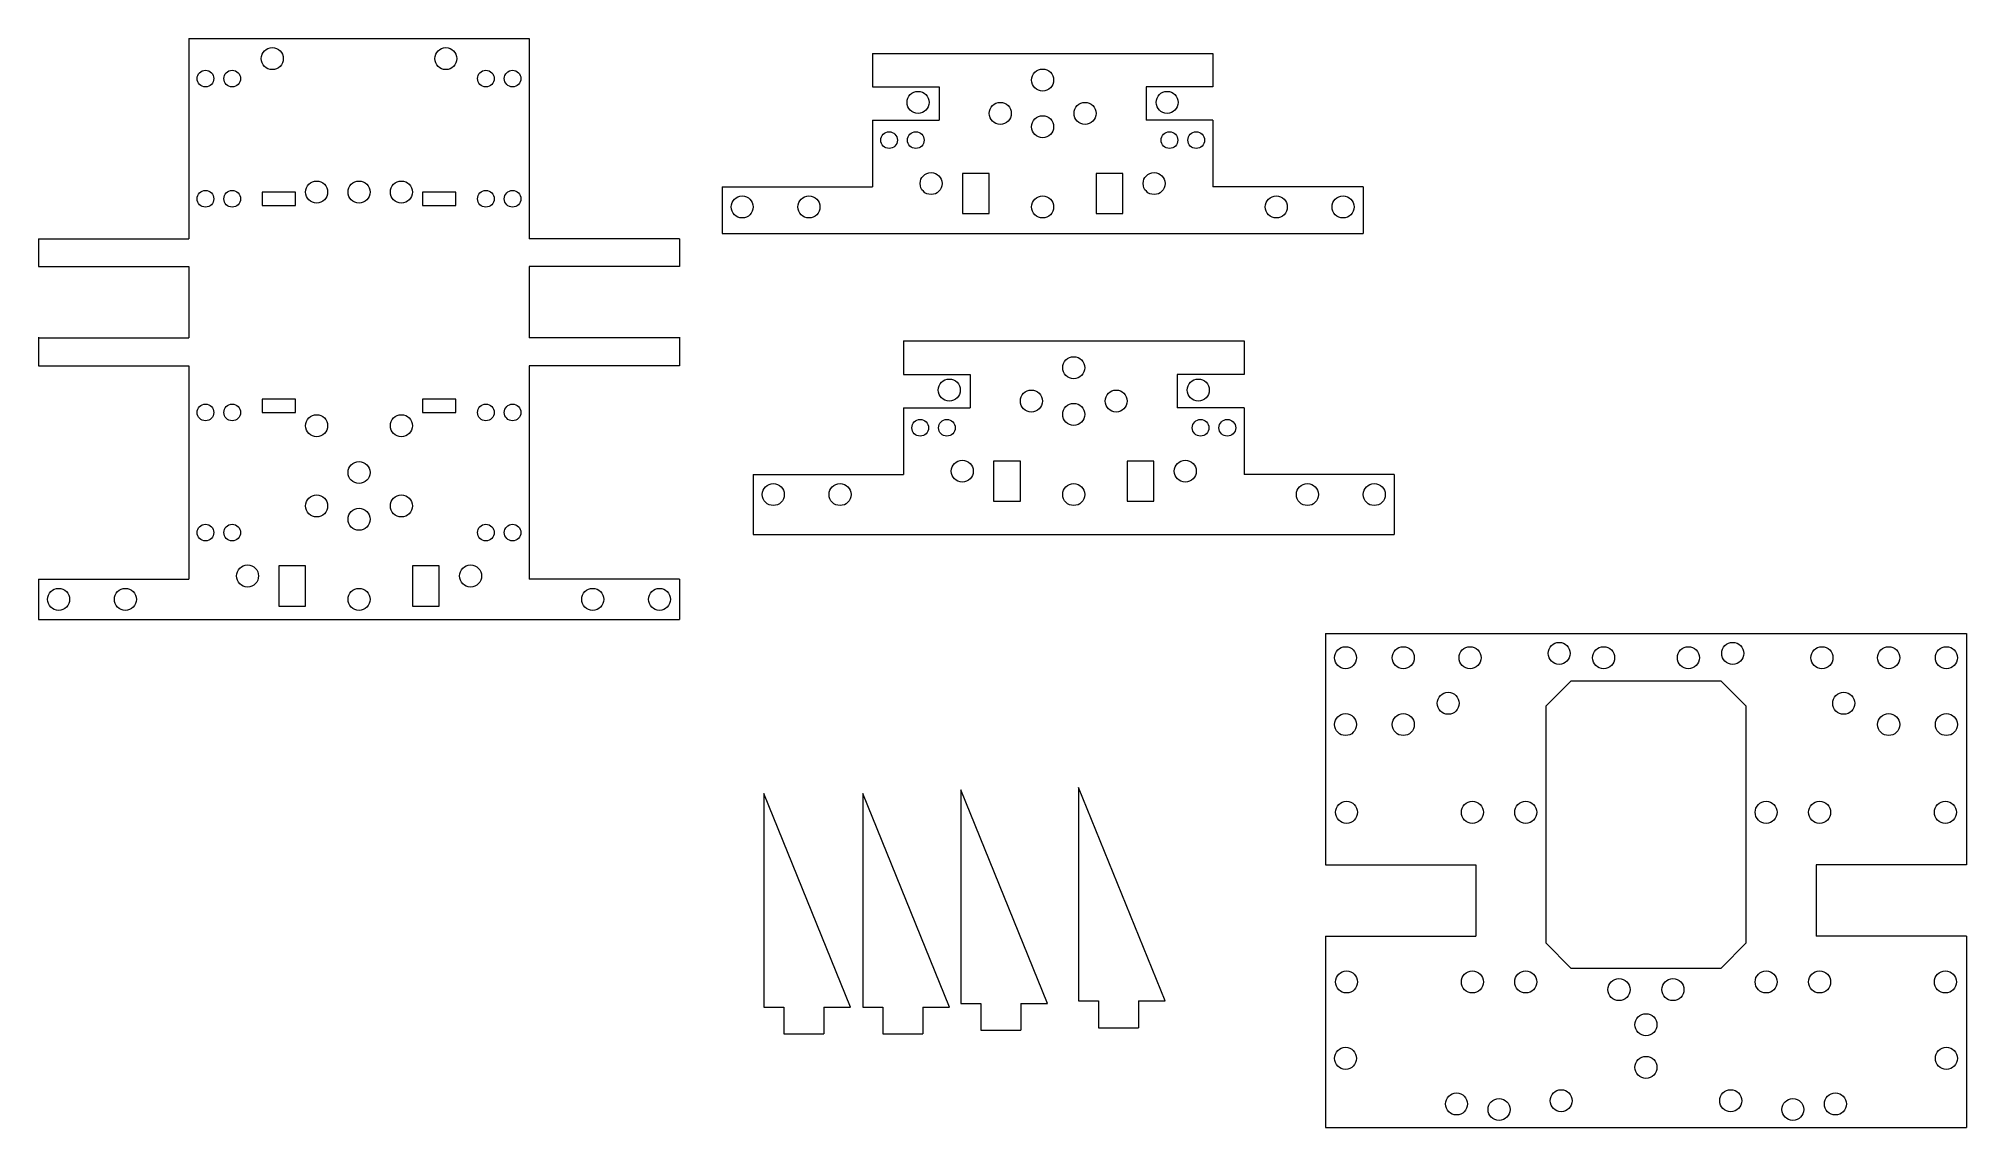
# Model space of a CAD drawing. Header units: centimetres. Extents: x -14.4 to 14.5, y -7.9 to 8.4.
import ezdxf

# ---------------------------------------------------------------- set-up
doc = ezdxf.new("R2010")
doc.units = ezdxf.units.CM
doc.header["$MEASUREMENT"] = 0
doc.layers.add('Layer 1', color=7, linetype='Continuous')

msp = doc.modelspace()

# ---------------------------------------------------------------- linework, layer by layer
at = {"layer": 'Layer 1', "color": 250, "lineweight": 20}
for points in [[(-0.53626, 5.78835), (-0.13626, 5.78835), (-0.13626, 6.38835), (-0.53626, 6.38835), (-0.53626, 5.78835)], [(1.46374, 5.78835), (1.86374, 5.78835), (1.86374, 6.38835), (1.46374, 6.38835), (1.46374, 5.78835)], [(-0.06996, 1.48002), (0.33004, 1.48002), (0.33004, 2.08002), (-0.06996, 2.08002), (-0.06996, 1.48002)], [(1.93004, 1.48002), (2.33004, 1.48002), (2.33004, 2.08002), (1.93004, 2.08002), (1.93004, 1.48002)], [(-10.7747, -0.09004), (-10.3747, -0.09004), (-10.3747, 0.50996), (-10.7747, 0.50996), (-10.7747, -0.09004)], [(-8.7747, -0.09004), (-8.3747, -0.09004), (-8.3747, 0.50996), (-8.7747, 0.50996), (-8.7747, -0.09004)]]:
    msp.add_lwpolyline(points, close=True, dxfattribs=at)
at = {"layer": 'Layer 1', "color": 7, "lineweight": 20}
for points in [[(-11.0247, 5.90996), (-10.5247, 5.90996), (-10.5247, 6.10996), (-11.0247, 6.10996), (-11.0247, 5.90996)], [(-8.62472, 5.90996), (-8.12472, 5.90996), (-8.12472, 6.10996), (-8.62472, 6.10996), (-8.62472, 5.90996)], [(-11.0247, 2.80996), (-10.5247, 2.80996), (-10.5247, 3.00996), (-11.0247, 3.00996), (-11.0247, 2.80996)], [(-8.62472, 2.80996), (-8.12472, 2.80996), (-8.12472, 3.00996), (-8.62472, 3.00996), (-8.62472, 2.80996)]]:
    msp.add_lwpolyline(points, close=True, dxfattribs=at)
for centre, major_axis, ratio in [((-10.8747, 8.10996), (0, 0.165), 1), ((-8.2747, 8.10996), (0, 0.165), 1), ((-11.8747, 7.80996), (0, 0.125), 1), ((-11.4747, 7.80996), (0, 0.125), 1), ((-7.6747, 7.80996), (0, 0.125), 1), ((-7.2747, 7.80996), (0, 0.125), 1), ((0.66374, 7.78835), (0, 0.165), 1), ((-1.20126, 7.45335), (0, 0.165), 1), ((2.5287, 7.45335), (0, 0.165), 1), ((0.02874, 7.28835), (0, 0.165), 1), ((0.66374, 7.08835), (0, 0.165), 1), ((1.2987, 7.28835), (0, 0.165), 1), ((-1.63626, 6.88835), (0, 0.125), 1), ((-1.23626, 6.88835), (0, 0.125), 1), ((2.5637, 6.88835), (0, 0.125), 1), ((2.9637, 6.88835), (0, 0.125), 1), ((-11.8747, 6.00996), (0, 0.125), 1), ((-11.4747, 6.00996), (0, 0.125), 1), ((-10.2097, 6.10996), (0, 0.165), 1), ((-9.5747, 6.10996), (0, 0.165), 1), ((-8.9397, 6.10996), (0, 0.165), 1), ((-7.6747, 6.00996), (0, 0.125), 1), ((-7.2747, 6.00996), (0, 0.125), 1), ((-3.83626, 5.88835), (0, 0.165), 1), ((-2.83626, 5.88835), (0, 0.165), 1), ((0.66374, 5.88835), (0, 0.165), 1), ((4.1637, 5.88835), (0, 0.165), 1), ((5.1637, 5.88835), (0, 0.165), 1), ((1.13004, 3.48002), (0, 0.165), 1), ((-0.73496, 3.14502), (0, 0.165), 1), ((2.995, 3.14502), (0, 0.165), 1), ((-11.8747, 2.80996), (0, 0.125), 1), ((-11.4747, 2.80996), (0, 0.125), 1), ((-7.6747, 2.80996), (0, 0.125), 1), ((-7.2747, 2.80996), (0, 0.125), 1), ((0.49504, 2.98002), (0, 0.165), 1), ((1.13004, 2.78002), (0, 0.165), 1), ((1.765, 2.98002), (0, 0.165), 1), ((-10.2097, 2.60996), (0, 0.165), 1), ((-8.9397, 2.60996), (0, 0.165), 1), ((-1.16996, 2.58002), (0, 0.125), 1), ((-0.76996, 2.58002), (0, 0.125), 1), ((3.03, 2.58002), (0, 0.125), 1), ((3.43, 2.58002), (0, 0.125), 1), ((-9.5747, 1.90996), (0, 0.165), 1), ((-3.36996, 1.58002), (0, 0.165), 1), ((-2.36996, 1.58002), (0, 0.165), 1), ((1.13004, 1.58002), (0, 0.165), 1), ((4.63, 1.58002), (0, 0.165), 1), ((5.63, 1.58002), (0, 0.165), 1), ((-10.2097, 1.40996), (0, 0.165), 1), ((-8.9397, 1.40996), (0, 0.165), 1), ((-9.5747, 1.20996), (0, 0.165), 1), ((-11.8747, 1.00996), (0, 0.125), 1), ((-11.4747, 1.00996), (0, 0.125), 1), ((-7.6747, 1.00996), (0, 0.125), 1), ((-7.2747, 1.00996), (0, 0.125), 1), ((-14.0747, 0.00996), (0, 0.165), 1), ((-13.0747, 0.00996), (0, 0.165), 1), ((-9.5747, 0.00996), (0, 0.165), 1), ((-6.0747, 0.00996), (0, 0.165), 1), ((-5.0747, 0.00996), (0, 0.165), 1), ((5.2, -0.86502), (0, 0.165), 1), ((6.065, -0.86502), (0, 0.165), 1), ((7.065, -0.86502), (0, 0.165), 1), ((8.4, -0.80002), (0, 0.165), 1), ((9.065, -0.86502), (0, 0.165), 1), ((10.33498, -0.86502), (0, 0.165), 1), ((10.99998, -0.80002), (0, 0.165), 1), ((12.33498, -0.86502), (0, 0.165), 1), ((13.33498, -0.86502), (0, 0.165), 1), ((14.19998, -0.86502), (0, 0.165), 1), ((6.73773, -1.5471), (0, 0.165), 1), ((12.66225, -1.5471), (0, 0.165), 1), ((5.2, -1.86502), (0, 0.165), 1), ((6.065, -1.86502), (0, 0.165), 1), ((13.33498, -1.86502), (0, 0.165), 1), ((14.19998, -1.86502), (0, 0.165), 1), ((5.215, -3.18002), (0, 0.165), 1), ((7.1, -3.18002), (0, 0.165), 1), ((7.9, -3.18002), (0, 0.165), 1), ((11.49998, -3.18002), (0, 0.165), 1), ((12.29998, -3.18002), (0, 0.165), 1), ((14.18498, -3.18002), (0, 0.165), 1), ((5.215, -5.72001), (0, 0.165), 1), ((7.1, -5.72001), (0, 0.165), 1), ((7.9, -5.72001), (0, 0.165), 1), ((9.296, -5.83502), (0.165, 0), 0.99993939), ((10.10398, -5.83502), (0.165, 0), 0.99993939), ((11.49998, -5.72001), (0, 0.165), 1), ((12.29998, -5.72001), (0, 0.165), 1), ((14.18498, -5.72001), (0, 0.165), 1), ((9.7, -6.36102), (0.165, 0), 0.99993939), ((5.2, -6.86502), (0, 0.165), 1), ((9.7, -7.00001), (0.165, 0), 0.99993939), ((14.19998, -6.86502), (0, 0.165), 1), ((6.8625, -7.54834), (0.165, 0), 0.99993939), ((7.5, -7.63102), (0.165, 0), 0.99993939), ((8.43, -7.50002), (0, 0.165), 1), ((10.96998, -7.50002), (0, 0.165), 1), ((11.89998, -7.63102), (0.165, 0), 0.99993939), ((12.53748, -7.54834), (0.165, 0), 0.99993939)]:
    msp.add_ellipse(centre, major_axis=major_axis, ratio=ratio, dxfattribs=at)
at = {"layer": 'Layer 1', "color": 250, "lineweight": 20}
for centre in [(-1.00626, 6.23835), (2.3337, 6.23835), (-0.53996, 1.93002), (2.8, 1.93002), (-11.2447, 0.35996), (-7.9047, 0.35996)]:
    msp.add_ellipse(centre, major_axis=(0, 0.165), ratio=1, dxfattribs=at)
for points in [[(-12.1247, 8.40996), (-12.1247, 8.40996), (-7.0247, 8.40996), (-7.0247, 8.40996)], [(-12.1247, 8.40996), (-12.1247, 8.40996), (-12.1247, 5.40996), (-12.1247, 5.40996)], [(-7.02472, 8.40996), (-7.02472, 8.40996), (-7.02472, 5.40996), (-7.02472, 5.40996)], [(-1.88626, 8.18835), (-1.88626, 8.18835), (-1.88626, 7.68835), (-1.88626, 7.68835)], [(-1.88626, 8.18833), (-1.88626, 8.18833), (3.21374, 8.18833), (3.21374, 8.18833)], [(3.2137, 8.18835), (3.2137, 8.18835), (3.2137, 7.68835), (3.2137, 7.68835)], [(-1.88626, 7.68837), (-1.88626, 7.68837), (-0.88626, 7.68837), (-0.88626, 7.68837)], [(-0.88626, 7.68835), (-0.88626, 7.68835), (-0.88626, 7.18835), (-0.88626, 7.18835)], [(3.2137, 7.68837), (3.2137, 7.68837), (2.2137, 7.68837), (2.2137, 7.68837)], [(2.2137, 7.68835), (2.2137, 7.68835), (2.2137, 7.18835), (2.2137, 7.18835)], [(-1.88626, 7.18835), (-1.88626, 7.18835), (-1.88626, 6.18835), (-1.88626, 6.18835)], [(-1.88626, 7.18835), (-1.88626, 7.18835), (-0.88626, 7.18835), (-0.88626, 7.18835)], [(3.2137, 7.18835), (3.2137, 7.18835), (2.2137, 7.18835), (2.2137, 7.18835)], [(3.2137, 7.18835), (3.2137, 7.18835), (3.2137, 6.18835), (3.2137, 6.18835)], [(-4.13628, 6.18835), (-4.13628, 6.18835), (-4.13628, 5.48835), (-4.13628, 5.48835)], [(-4.13626, 6.18837), (-4.13626, 6.18837), (-1.88626, 6.18837), (-1.88626, 6.18837)], [(-4.13626, 6.18837), (-4.13626, 6.18837), (-1.88626, 6.18837), (-1.88626, 6.18837)], [(5.4637, 6.18837), (5.4637, 6.18837), (3.2137, 6.18837), (3.2137, 6.18837)], [(5.4637, 6.18837), (5.4637, 6.18837), (3.2137, 6.18837), (3.2137, 6.18837)], [(5.46372, 6.18835), (5.46372, 6.18835), (5.46372, 5.48835), (5.46372, 5.48835)], [(-4.13626, 5.4883), (-4.13626, 5.4883), (5.46374, 5.4883), (5.46374, 5.4883)], [(-14.3747, 5.40996), (-14.3747, 5.40996), (-14.3747, 4.99496), (-14.3747, 4.99496)], [(-14.3747, 5.40994), (-14.3747, 5.40994), (-12.1247, 5.40994), (-12.1247, 5.40994)], [(-4.77472, 5.40994), (-4.77472, 5.40994), (-7.02472, 5.40994), (-7.02472, 5.40994)], [(-4.77472, 5.40996), (-4.77472, 5.40996), (-4.77472, 4.99496), (-4.77472, 4.99496)], [(-14.3747, 4.99498), (-14.3747, 4.99498), (-12.1247, 4.99498), (-12.1247, 4.99498)], [(-12.1247, 4.99496), (-12.1247, 4.99496), (-12.1247, 3.92496), (-12.1247, 3.92496)], [(-4.77472, 4.99498), (-4.77472, 4.99498), (-7.02472, 4.99498), (-7.02472, 4.99498)], [(-7.02472, 4.99496), (-7.02472, 4.99496), (-7.02472, 3.92496), (-7.02472, 3.92496)], [(-14.3747, 3.93496), (-14.3747, 3.93496), (-14.3747, 3.50996), (-14.3747, 3.50996)], [(-14.3747, 3.92498), (-14.3747, 3.92498), (-12.1247, 3.92498), (-12.1247, 3.92498)], [(-4.77472, 3.92498), (-4.77472, 3.92498), (-7.02472, 3.92498), (-7.02472, 3.92498)], [(-4.77472, 3.93496), (-4.77472, 3.93496), (-4.77472, 3.50996), (-4.77472, 3.50996)], [(-1.41996, 3.88002), (-1.41996, 3.88002), (-1.41996, 3.38002), (-1.41996, 3.38002)], [(-1.41996, 3.88), (-1.41996, 3.88), (3.68004, 3.88), (3.68004, 3.88)], [(3.68, 3.88002), (3.68, 3.88002), (3.68, 3.38002), (3.68, 3.38002)], [(-14.3747, 3.50996), (-14.3747, 3.50996), (-12.1247, 3.50996), (-12.1247, 3.50996)], [(-12.1247, 3.50996), (-12.1247, 3.50996), (-12.1247, 0.30996), (-12.1247, 0.30996)], [(-7.02472, 3.50996), (-7.02472, 3.50996), (-7.02472, 0.30996), (-7.02472, 0.30996)], [(-4.77472, 3.50996), (-4.77472, 3.50996), (-7.02472, 3.50996), (-7.02472, 3.50996)], [(-1.41996, 3.38004), (-1.41996, 3.38004), (-0.41996, 3.38004), (-0.41996, 3.38004)], [(-0.41996, 3.38002), (-0.41996, 3.38002), (-0.41996, 2.88002), (-0.41996, 2.88002)], [(3.68, 3.38004), (3.68, 3.38004), (2.68, 3.38004), (2.68, 3.38004)], [(2.68, 3.38002), (2.68, 3.38002), (2.68, 2.88002), (2.68, 2.88002)], [(-1.41996, 2.88002), (-1.41996, 2.88002), (-1.41996, 1.88002), (-1.41996, 1.88002)], [(-1.41996, 2.88002), (-1.41996, 2.88002), (-0.41996, 2.88002), (-0.41996, 2.88002)], [(3.68, 2.88002), (3.68, 2.88002), (2.68, 2.88002), (2.68, 2.88002)], [(3.68, 2.88002), (3.68, 2.88002), (3.68, 1.88002), (3.68, 1.88002)], [(-3.66998, 1.88002), (-3.66998, 1.88002), (-3.66998, 0.98002), (-3.66998, 0.98002)], [(-3.66996, 1.88004), (-3.66996, 1.88004), (-1.41996, 1.88004), (-1.41996, 1.88004)], [(-3.66996, 1.88004), (-3.66996, 1.88004), (-1.41996, 1.88004), (-1.41996, 1.88004)], [(5.93, 1.88004), (5.93, 1.88004), (3.68, 1.88004), (3.68, 1.88004)], [(5.93, 1.88004), (5.93, 1.88004), (3.68, 1.88004), (3.68, 1.88004)], [(5.93002, 1.88002), (5.93002, 1.88002), (5.93002, 0.98002), (5.93002, 0.98002)], [(-3.66996, 0.98002), (-3.66996, 0.98002), (5.93004, 0.98002), (5.93004, 0.98002)], [(-14.37472, 0.30996), (-14.37472, 0.30996), (-14.37472, -0.29004), (-14.37472, -0.29004)], [(-14.3747, 0.30998), (-14.3747, 0.30998), (-12.1247, 0.30998), (-12.1247, 0.30998)], [(-4.77472, 0.30998), (-4.77472, 0.30998), (-7.02472, 0.30998), (-7.02472, 0.30998)], [(-4.77472, 0.30996), (-4.77472, 0.30996), (-4.77472, -0.29004), (-4.77472, -0.29004)], [(-14.3747, -0.29002), (-14.3747, -0.29002), (-4.7747, -0.29002), (-4.7747, -0.29002)], [(4.9, -0.50002), (4.9, -0.50002), (14.5, -0.50002), (14.5, -0.50002)], [(4.9, -0.50002), (4.9, -0.50002), (4.9, -3.96502), (4.9, -3.96502)], [(14.49998, -0.50002), (14.49998, -0.50002), (14.49998, -3.96502), (14.49998, -3.96502)], [(-0.5627, -2.84395), (-0.5627, -2.84395), (-0.5627, -6.04395), (-0.5627, -6.04395)], [(0.73733, -6.04396), (0.73733, -6.04396), (-0.56267, -2.84396), (-0.56267, -2.84396)], [(1.19997, -2.80585), (1.19997, -2.80585), (1.19997, -6.00585), (1.19997, -6.00585)], [(2.5, -6.00586), (2.5, -6.00586), (1.2, -2.80586), (1.2, -2.80586)], [(-3.51273, -2.89998), (-3.51273, -2.89998), (-3.51273, -6.09998), (-3.51273, -6.09998)], [(-2.2127, -6.09999), (-2.2127, -6.09999), (-3.5127, -2.89999), (-3.5127, -2.89999)], [(-2.03106, -2.89998), (-2.03106, -2.89998), (-2.03106, -6.09998), (-2.03106, -6.09998)], [(-0.73103, -6.09999), (-0.73103, -6.09999), (-2.03103, -2.89999), (-2.03103, -2.89999)], [(4.90002, -3.96499), (4.90002, -3.96499), (7.15002, -3.96499), (7.15002, -3.96499)], [(7.15002, -3.96501), (7.15002, -3.96501), (7.15002, -5.03501), (7.15002, -5.03501)], [(14.49996, -3.96499), (14.49996, -3.96499), (12.24996, -3.96499), (12.24996, -3.96499)], [(12.24996, -3.96501), (12.24996, -3.96501), (12.24996, -5.03501), (12.24996, -5.03501)], [(4.9, -5.03502), (4.9, -5.03502), (4.9, -7.90002), (4.9, -7.90002)], [(4.90002, -5.03499), (4.90002, -5.03499), (7.15002, -5.03499), (7.15002, -5.03499)], [(14.49996, -5.03499), (14.49996, -5.03499), (12.24996, -5.03499), (12.24996, -5.03499)], [(14.49998, -5.03502), (14.49998, -5.03502), (14.49998, -7.90002), (14.49998, -7.90002)], [(-0.56268, -6.04395), (-0.56268, -6.04395), (-0.26268, -6.04395), (-0.26268, -6.04395)], [(-0.26268, -6.04395), (-0.26268, -6.04395), (-0.26268, -6.44395), (-0.26268, -6.44395)], [(0.3373, -6.04395), (0.3373, -6.04395), (0.3373, -6.44395), (0.3373, -6.44395)], [(0.33732, -6.04395), (0.33732, -6.04395), (0.73732, -6.04395), (0.73732, -6.04395)], [(1.19999, -6.00585), (1.19999, -6.00585), (1.49999, -6.00585), (1.49999, -6.00585)], [(1.49999, -6.00585), (1.49999, -6.00585), (1.49999, -6.40585), (1.49999, -6.40585)], [(2.09997, -6.00585), (2.09997, -6.00585), (2.09997, -6.40585), (2.09997, -6.40585)], [(2.09999, -6.00585), (2.09999, -6.00585), (2.49999, -6.00585), (2.49999, -6.00585)], [(-3.51271, -6.09998), (-3.51271, -6.09998), (-3.21271, -6.09998), (-3.21271, -6.09998)], [(-3.21271, -6.09998), (-3.21271, -6.09998), (-3.21271, -6.49998), (-3.21271, -6.49998)], [(-2.61273, -6.09998), (-2.61273, -6.09998), (-2.61273, -6.49998), (-2.61273, -6.49998)], [(-2.61271, -6.09998), (-2.61271, -6.09998), (-2.21271, -6.09998), (-2.21271, -6.09998)], [(-2.03104, -6.09998), (-2.03104, -6.09998), (-1.73104, -6.09998), (-1.73104, -6.09998)], [(-1.73104, -6.09998), (-1.73104, -6.09998), (-1.73104, -6.49998), (-1.73104, -6.49998)], [(-1.13106, -6.09998), (-1.13106, -6.09998), (-1.13106, -6.49998), (-1.13106, -6.49998)], [(-1.13104, -6.09998), (-1.13104, -6.09998), (-0.73104, -6.09998), (-0.73104, -6.09998)], [(-3.21271, -6.49998), (-3.21271, -6.49998), (-2.61271, -6.49998), (-2.61271, -6.49998)], [(-1.73104, -6.49998), (-1.73104, -6.49998), (-1.13104, -6.49998), (-1.13104, -6.49998)], [(-0.26268, -6.44395), (-0.26268, -6.44395), (0.33732, -6.44395), (0.33732, -6.44395)], [(1.49999, -6.40585), (1.49999, -6.40585), (2.09999, -6.40585), (2.09999, -6.40585)], [(4.9, -7.90004), (4.9, -7.90004), (14.5, -7.90004), (14.5, -7.90004)]]:
    msp.add_open_spline(points, degree=3, dxfattribs=at)
msp.add_open_spline([(8.57598, -1.21395), (8.57598, -1.21395), (10.82404, -1.21395), (10.82404, -1.21395), (10.82404, -1.21395), (10.82404, -1.21395), (11.20001, -1.58993), (11.20001, -1.58993), (11.20001, -1.58993), (11.20001, -1.58993), (11.20001, -5.13639), (11.20001, -5.13639), (11.20001, -5.13639), (11.20001, -5.13639), (10.82404, -5.51237), (10.82404, -5.51237), (10.82404, -5.51237), (10.82404, -5.51237), (8.57598, -5.51237), (8.57598, -5.51237), (8.57598, -5.51237), (8.57598, -5.51237), (8.20001, -5.13639), (8.20001, -5.13639), (8.20001, -5.13639), (8.20001, -5.13639), (8.20001, -1.58993), (8.20001, -1.58993), (8.20001, -1.58993), (8.20001, -1.58993), (8.57598, -1.21395), (8.57598, -1.21395)], degree=3, knots=[0, 0, 0, 0, 0.11111111, 0.11111111, 0.11111111, 0.11111111, 0.22222222, 0.22222222, 0.22222222, 0.22222222, 0.33333333, 0.33333333, 0.33333333, 0.33333333, 0.44444444, 0.44444444, 0.44444444, 0.44444444, 0.55555556, 0.55555556, 0.55555556, 0.55555556, 0.66666667, 0.66666667, 0.66666667, 0.66666667, 0.77777778, 0.77777778, 0.77777778, 0.77777778, 1, 1, 1, 1], dxfattribs=at)

doc.saveas('drawing.dxf')
